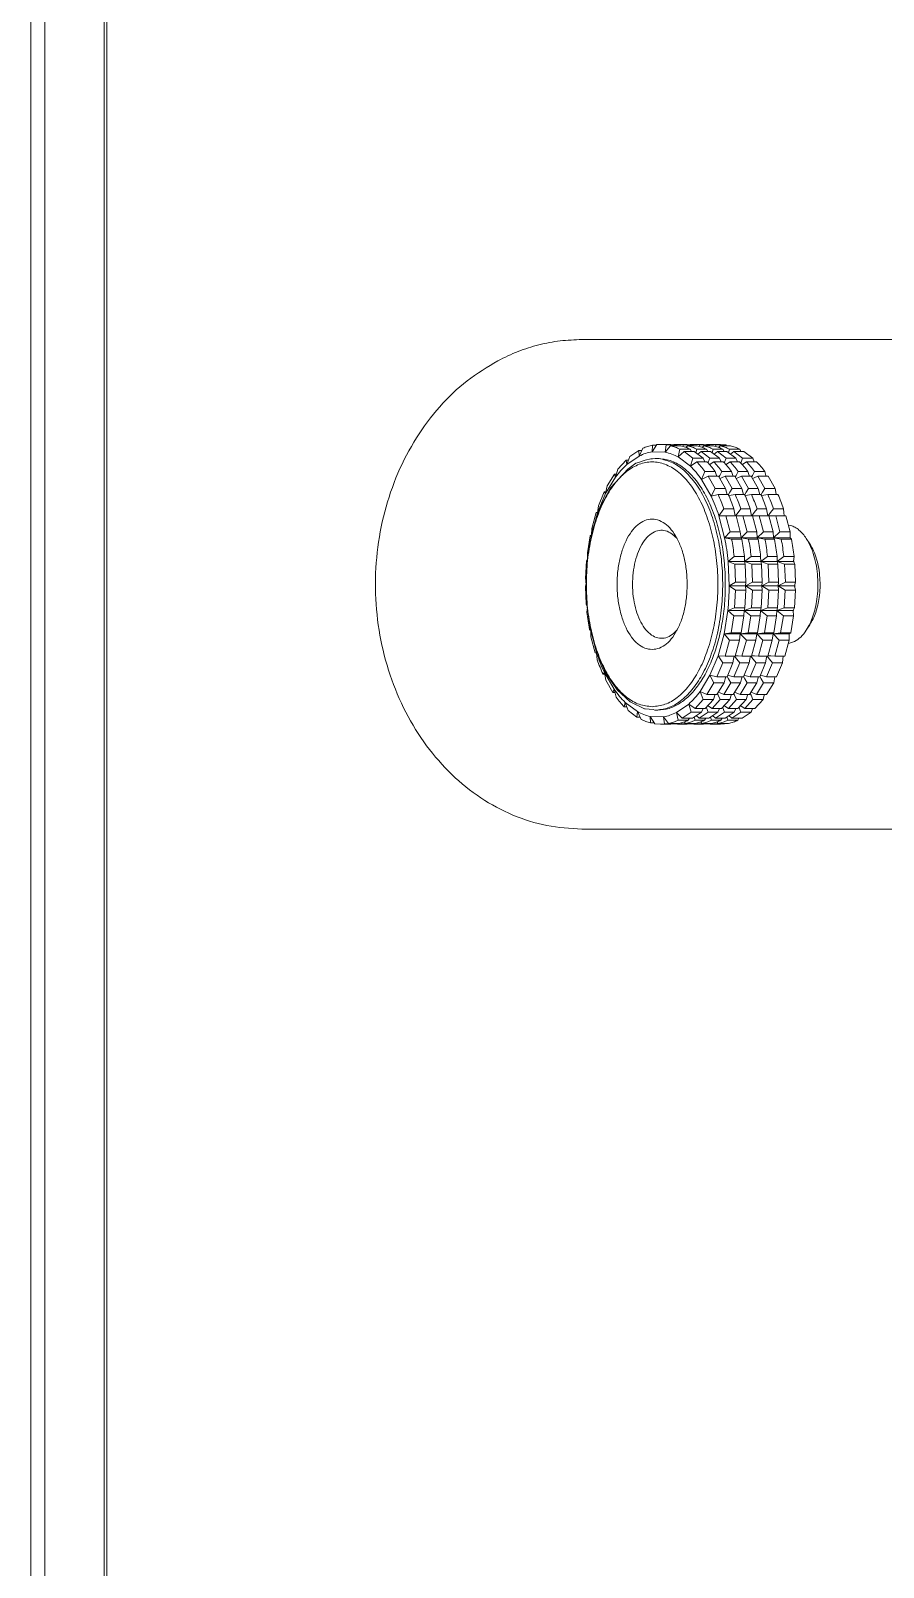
# Model space of a CAD drawing. Header units: millimetres. Extents: x -164867 to 807677, y -316775 to 513985.
# Drawn here: x 244755.3 to 244877.3, y 460465.4 to 460685.1 of the extents above; entities that cross this region are included whole.
import ezdxf

# ---------------------------------------------------------------- set-up
doc = ezdxf.new("R2010")
doc.units = ezdxf.units.MM
doc.layers.add('TECHNO', color=7, linetype='Continuous', lineweight=15)

# ---------------------------------------------------------------- blocks, each defined once
blk = doc.blocks.new('20_ Делитель округлитель S30')
at = {"transparency": 33554669}
for p, q in [((189, 475.95), (-307, 475.95)), ((189, 473.95), (-307, 473.95)), ((185, 465.45), (-303, 465.45)), ((185, 465.05), (-303, 465.05)), ((-94, 397.12), (-94, 321.36)), ((-68.83, 394.95), (-65.52, 395.88)), ((-66.52, 395.82), (-68.81, 395.22)), ((-66.07, 395.82), (-66.52, 395.82)), ((-65.73, 395.82), (-66.07, 395.82)), ((-65.54, 395.93), (-65.61, 395.85)), ((-65.45, 396.03), (-65.54, 395.93)), ((-65.52, 395.88), (-61.93, 396.41)), ((-62.61, 396.35), (-62.99, 396.39)), ((-62.46, 396.33), (-62.61, 396.35)), ((-62.06, 396.4), (-62.09, 396.39)), ((-61.86, 396.5), (-62.06, 396.4)), ((-61.93, 396.41), (-58.22, 396.53)), ((-59.32, 396.6), (-61.86, 396.5)), ((-59.03, 396.53), (-59.32, 396.6)), ((-58.95, 396.51), (-59.03, 396.53)), ((-58.47, 396.53), (-58.48, 396.53)), ((-58.17, 396.6), (-58.47, 396.53)), ((-58.22, 396.53), (-54.55, 396.24)), ((-55.64, 396.45), (-58.17, 396.6)), ((-55.45, 396.36), (-55.64, 396.45)), ((-55.34, 396.3), (-55.45, 396.36)), ((-54.9, 396.3), (-55.08, 396.28)), ((-54.51, 396.33), (-54.9, 396.3)), ((-54.55, 396.24), (-51.06, 395.54)), ((-52.07, 395.94), (-54.51, 396.33)), ((-52.31, 395.79), (-51.91, 395.72)), ((-51.91, 395.72), (-52.07, 395.94)), ((-51.91, 395.72), (-51.69, 395.67)), ((-51.01, 395.71), (-51.91, 395.72)), ((-51.06, 395.54), (-47.91, 394.46)), ((-48.74, 395.08), (-51.01, 395.71)), ((-24, 397.12), (-24, 321.36)), ((-72.71, 393.69), (-74.45, 392.69)), ((-74.08, 392.07), (-71.72, 393.67)), ((-74.01, 392.51), (-71.62, 393.89)), ((-71.62, 393.89), (-72.71, 393.69)), ((-71.85, 394.09), (-71.62, 393.89)), ((-71.85, 393.84), (-71.85, 394.09)), ((-71.72, 393.67), (-68.83, 394.95)), ((-68.79, 395), (-69.8, 394.91)), ((-68.81, 395.22), (-68.79, 395)), ((-68.81, 395), (-68.81, 395.22)), ((-68.79, 395), (-66.88, 395.5)), ((-50.34, 395.29), (-48.79, 394.86)), ((-48.79, 394.86), (-48.74, 395.08)), ((-47.78, 394.75), (-48.79, 394.86)), ((-48.79, 394.86), (-46.02, 393.71)), ((-48.74, 394.86), (-48.74, 395.08)), ((-47.91, 394.46), (-45.22, 393.04)), ((-45.76, 393.92), (-47.78, 394.75)), ((-46.02, 393.71), (-45.76, 393.92)), ((-44.92, 393.49), (-46.02, 393.71)), ((-46.02, 393.71), (-43.69, 392.3)), ((-45.76, 393.66), (-45.76, 393.92)), ((-43.23, 392.47), (-44.92, 393.49)), ((-75.8, 390.22), (-74.08, 392.07)), ((-74.01, 392.51), (-75.15, 392.2)), ((-74.45, 392.69), (-74.01, 392.51)), ((-74.45, 392.39), (-74.45, 392.69)), ((-45.22, 393.04), (-42.54, 390.55)), ((-43.69, 392.3), (-43.23, 392.47)), ((-42.55, 391.98), (-43.69, 392.3)), ((-43.23, 392.17), (-43.23, 392.47)), ((-41.24, 390.8), (-42.55, 391.98)), ((-77.21, 389.17), (-78.32, 388.64)), ((-77.04, 390.5), (-77.99, 389.23)), ((-77.99, 389.23), (-77.21, 389.17)), ((-77.99, 388.8), (-77.99, 389.23)), ((-77.21, 389.17), (-75.9, 390.92)), ((-75.9, 390.92), (-77.04, 390.5)), ((-76.79, 388.17), (-75.86, 390.1)), ((-76.52, 390.69), (-76.52, 391.04)), ((-76.52, 391.04), (-75.9, 390.92)), ((-75.86, 390.1), (-75.8, 390.22)), ((-42.54, 390.55), (-41.69, 389.38)), ((-41.88, 390.69), (-41.24, 390.8)), ((-41.88, 390.69), (-40.66, 388.92)), ((-40.74, 390.25), (-41.88, 390.69)), ((-41.69, 389.38), (-41.58, 389.02)), ((-41.58, 389.02), (-41.27, 388.04)), ((-41.24, 390.44), (-41.24, 390.8)), ((-39.85, 388.96), (-40.74, 390.25)), ((-40.66, 388.92), (-39.85, 388.96)), ((-39.55, 388.37), (-40.66, 388.92)), ((-39.85, 388.52), (-39.85, 388.96)), ((-77.89, 387.33), (-78.94, 386.68)), ((-78.82, 387.29), (-77.89, 387.33)), ((-78.82, 386.76), (-78.82, 387.29)), ((-77.94, 385.44), (-77.89, 387.33)), ((-77, 386.68), (-76.9, 386.91)), ((-76.9, 386.91), (-76.8, 388.04)), ((-76.8, 388.04), (-76.79, 388.17)), ((-41.27, 388.04), (-41.04, 387.27)), ((-41.04, 387.27), (-41.05, 387.1)), ((-41.05, 387.1), (-41.05, 387.06)), ((-41.05, 387.06), (-41.04, 387.02)), ((-41.04, 387.02), (-41, 386.64)), ((-40.06, 387.06), (-40.11, 385.18)), ((-39.03, 386.41), (-40.06, 387.06)), ((-40.06, 387.06), (-39.12, 387.02)), ((-39.12, 386.47), (-39.12, 387.02)), ((-78.94, 386.68), (-79, 385.86)), ((-79, 385.86), (-78.97, 385.31)), ((-79, 385.86), (-79, 384.4)), ((-78.97, 385.31), (-77.94, 385.44)), ((-78.97, 383.86), (-78.97, 385.31)), ((-77.94, 385.44), (-78.88, 384.7)), ((-78.88, 383.24), (-78.88, 384.7)), ((-77, 386.64), (-77, 386.68)), ((-77, 386.25), (-77, 386.64)), ((-41, 386.25), (-41, 386.64)), ((-40.11, 385.18), (-39.06, 385.04)), ((-39.18, 384.43), (-40.11, 385.18)), ((-39.06, 385.04), (-39, 385.86)), ((-39.06, 383.58), (-39.06, 385.04)), ((-39, 385.86), (-39.03, 386.41)), ((-39, 385.86), (-39, 384.4)), ((-79, 384.4), (-78.97, 383.86)), ((-79, 383.43), (-78.97, 383.85)), ((-78.97, 382.88), (-79, 383.43)), ((-79, 383.43), (-79, 382.07)), ((-78.97, 383.86), (-78.88, 383.79)), ((-78.79, 382.92), (-78.97, 382.88)), ((-78.97, 381.52), (-78.97, 382.88)), ((-78.88, 382.27), (-78.65, 382.48)), ((-78.45, 383.35), (-77.34, 383.59)), ((-78.45, 381.89), (-78.45, 383.35)), ((-77.34, 383.59), (-78.15, 382.76)), ((-78.15, 382.76), (-77.26, 381.47)), ((-78.15, 381.3), (-78.15, 382.76)), ((-76.12, 381.82), (-77.34, 383.59)), ((-65.49, 383.5), (-65.85, 383.8)), ((-51.76, 384.26), (-52.47, 383.5)), ((-40.79, 383.33), (-42.1, 381.59)), ((-40.96, 381.22), (-40.01, 382.49)), ((-40.01, 382.49), (-40.79, 383.33)), ((-40.79, 383.33), (-39.68, 383.08)), ((-40.01, 381.04), (-40.01, 382.49)), ((-39.68, 381.63), (-39.68, 383.08)), ((-39.06, 382.61), (-39.27, 382.66)), ((-39.18, 382.97), (-39.18, 384.43)), ((-39.18, 383.5), (-39.06, 383.58)), ((-39.06, 383.58), (-39, 384.4)), ((-39, 383.43), (-39.06, 382.61)), ((-39.06, 381.25), (-39.06, 382.61)), ((-39.03, 383.98), (-39, 383.43)), ((-39.03, 383.98), (-39.03, 383.98)), ((-39, 383.43), (-39, 382.07)), ((-79, 382.07), (-78.97, 381.52)), ((-79, 381.09), (-78.97, 381.52)), ((-78.97, 380.55), (-79, 381.09)), ((-79, 381.09), (-79, 379.73)), ((-78.97, 381.52), (-78.88, 381.45)), ((-78.79, 380.59), (-78.97, 380.55)), ((-78.97, 379.18), (-78.97, 380.55)), ((-78.88, 380.91), (-78.88, 382.27)), ((-78.88, 379.93), (-78.65, 380.14)), ((-78.45, 381.89), (-78.15, 381.72)), ((-77.98, 381.06), (-78.45, 380.92)), ((-78.45, 379.56), (-78.45, 380.92)), ((-78.15, 381.3), (-77.26, 380.02)), ((-78.15, 380.33), (-77.77, 380.76)), ((-77.26, 379.04), (-78.15, 380.33)), ((-78.15, 378.96), (-78.15, 380.33)), ((-77.26, 381.47), (-76.12, 381.82)), ((-77.26, 380.02), (-77.26, 381.47)), ((-76.12, 381.82), (-76.76, 380.92)), ((-76.76, 379.46), (-76.76, 380.92)), ((-76.76, 380.92), (-75.45, 379.75)), ((-75.45, 379.75), (-74.31, 380.21)), ((-74.31, 380.21), (-74.77, 379.25)), ((-71.98, 378.8), (-74.31, 380.21)), ((-41.48, 380.68), (-42.1, 381.59)), ((-42.1, 381.59), (-40.96, 381.22)), ((-41.48, 379.22), (-41.48, 380.68)), ((-40.96, 379.77), (-40.96, 381.22)), ((-40.96, 379.77), (-40.01, 381.04)), ((-40.39, 380.52), (-40.01, 380.06)), ((-39.68, 380.65), (-40.18, 380.81)), ((-40.01, 381.44), (-39.68, 381.63)), ((-39.68, 379.29), (-39.68, 380.65)), ((-39.43, 382.23), (-39.18, 382)), ((-39.06, 380.27), (-39.27, 380.32)), ((-39.18, 380.63), (-39.18, 382)), ((-39.18, 381.16), (-39.06, 381.25)), ((-39.06, 381.25), (-39, 382.07)), ((-39, 381.09), (-39.06, 380.27)), ((-39.06, 378.91), (-39.06, 380.27)), ((-39.03, 381.64), (-39, 381.09)), ((-39.03, 381.64), (-39.03, 381.64)), ((-39, 381.09), (-39, 379.73)), ((-79, 379.73), (-78.97, 379.18)), ((-79, 378.76), (-78.97, 379.18)), ((-78.97, 378.21), (-79, 378.76)), ((-79, 377.3), (-79, 378.76)), ((-78.97, 379.18), (-78.88, 379.12)), ((-78.79, 378.25), (-78.97, 378.21)), ((-78.97, 376.75), (-78.97, 378.21)), ((-78.88, 378.57), (-78.88, 379.93)), ((-78.45, 379.56), (-78.15, 379.38)), ((-77.98, 378.72), (-78.45, 378.58)), ((-78.45, 377.22), (-78.45, 378.58)), ((-78.15, 378.96), (-77.26, 377.68)), ((-78.15, 377.99), (-77.77, 378.42)), ((-78.15, 376.63), (-78.15, 377.99)), ((-77.26, 376.71), (-78.15, 377.99)), ((-77.26, 380.02), (-76.76, 379.78)), ((-76.68, 379.27), (-77.26, 379.04)), ((-77.26, 377.68), (-77.26, 379.04)), ((-76.76, 379.46), (-75.45, 378.29)), ((-76.76, 378.49), (-76.43, 378.99)), ((-75.45, 377.32), (-76.76, 378.49)), ((-76.76, 377.13), (-76.76, 378.49)), ((-76.58, 379.3), (-76.68, 379.27)), ((-76.43, 378.99), (-76.36, 379.11)), ((-75.45, 378.29), (-75.45, 379.75)), ((-75.45, 378.29), (-74.87, 378.08)), ((-74.87, 378.08), (-74.77, 378.04)), ((-74.77, 377.79), (-74.77, 379.25)), ((-74.77, 379.25), (-73.08, 378.23)), ((-73.08, 378.23), (-71.98, 378.8)), ((-73.08, 376.77), (-73.08, 378.23)), ((-71.98, 378.8), (-72.24, 377.81)), ((-69.21, 377.64), (-71.98, 378.8)), ((-43.99, 380), (-46.38, 378.62)), ((-46.38, 378.62), (-45.29, 378.03)), ((-46.15, 377.63), (-46.38, 378.62)), ((-45.29, 378.03), (-43.55, 379.03)), ((-45.29, 376.58), (-45.29, 378.03)), ((-43.55, 379.03), (-43.99, 380)), ((-43.99, 380), (-42.85, 379.52)), ((-43.55, 377.58), (-43.55, 379.03)), ((-43.43, 377.86), (-42.85, 378.06)), ((-42.85, 378.06), (-42.85, 379.52)), ((-41.87, 378.87), (-41.8, 378.76)), ((-41.8, 378.76), (-41.48, 378.25)), ((-41.54, 379.03), (-41.65, 379.07)), ((-40.96, 378.79), (-41.54, 379.03)), ((-41.48, 379.53), (-40.96, 379.77)), ((-41.48, 376.88), (-41.48, 378.25)), ((-40.01, 380.06), (-40.96, 378.79)), ((-40.96, 377.43), (-40.96, 378.79)), ((-40.96, 377.43), (-40.01, 378.7)), ((-40.39, 378.19), (-40.01, 377.73)), ((-39.68, 378.32), (-40.18, 378.47)), ((-40.01, 378.7), (-40.01, 380.06)), ((-40.01, 379.11), (-39.68, 379.29)), ((-39.68, 376.95), (-39.68, 378.32)), ((-39.43, 379.89), (-39.18, 379.66)), ((-39.06, 377.94), (-39.27, 377.98)), ((-39.18, 378.3), (-39.18, 379.66)), ((-39.18, 378.82), (-39.06, 378.91)), ((-39.06, 378.91), (-39, 379.73)), ((-39, 378.76), (-39.06, 377.94)), ((-39.06, 376.48), (-39.06, 377.94)), ((-39.03, 379.31), (-39, 378.76)), ((-39.03, 379.31), (-39.03, 379.31)), ((-39, 377.3), (-39, 378.76)), ((-78.97, 376.75), (-79, 377.3)), ((-78.88, 376.7), (-78.97, 376.75)), ((-78.88, 377.6), (-78.65, 377.81)), ((-78.88, 376.14), (-78.88, 377.6)), ((-78.45, 377.22), (-78.15, 377.05)), ((-77.98, 376.39), (-78.45, 376.25)), ((-78.45, 374.79), (-78.45, 376.25)), ((-78.15, 376.63), (-77.26, 375.34)), ((-78.15, 375.65), (-77.77, 376.09)), ((-77.26, 377.68), (-76.76, 377.45)), ((-76.68, 376.93), (-77.26, 376.71)), ((-77.26, 375.34), (-77.26, 376.71)), ((-76.76, 377.13), (-75.45, 375.95)), ((-76.76, 376.15), (-76.43, 376.66)), ((-76.76, 374.79), (-76.76, 376.15)), ((-75.45, 374.98), (-76.76, 376.15)), ((-76.58, 376.97), (-76.68, 376.93)), ((-76.43, 376.66), (-76.36, 376.77)), ((-74.87, 377.6), (-75.45, 377.32)), ((-75.45, 375.95), (-75.45, 377.32)), ((-75.45, 375.95), (-74.87, 375.74)), ((-74.63, 377.71), (-74.87, 377.6)), ((-74.87, 375.74), (-74.77, 375.7)), ((-74.77, 377.79), (-73.08, 376.77)), ((-74.77, 376.82), (-74.54, 377.35)), ((-74.77, 375.46), (-74.77, 376.82)), ((-73.08, 375.8), (-74.77, 376.82)), ((-74.54, 377.35), (-74.43, 377.59)), ((-73.08, 376.77), (-72.52, 376.61)), ((-72.52, 376.13), (-73.08, 375.8)), ((-73.08, 374.43), (-73.08, 375.8)), ((-72.52, 376.61), (-72.24, 376.53)), ((-72.19, 376.33), (-72.52, 376.13)), ((-72.24, 376.35), (-72.24, 377.81)), ((-72.24, 377.81), (-70.22, 376.97)), ((-72.24, 376.35), (-70.22, 375.51)), ((-72.24, 375.38), (-72.11, 375.93)), ((-72.11, 375.93), (-72.03, 376.26)), ((-70.22, 376.97), (-69.21, 377.64)), ((-70.22, 375.51), (-70.22, 376.97)), ((-69.21, 377.64), (-69.26, 376.64)), ((-69.26, 376.64), (-66.99, 376.01)), ((-69.26, 375.18), (-69.26, 376.64)), ((-66.09, 376.78), (-69.21, 377.64)), ((-66.99, 376.01), (-66.09, 376.78)), ((-66.99, 374.55), (-66.99, 376.01)), ((-66.09, 376.78), (-65.93, 375.78)), ((-66.09, 374.45), (-66.09, 376.78)), ((-62.73, 376.24), (-66.09, 376.78)), ((-65.93, 374.32), (-65.93, 375.78)), ((-65.93, 375.78), (-63.49, 375.39)), ((-63.49, 375.39), (-62.73, 376.24)), ((-62.73, 373.91), (-62.73, 376.24)), ((-62.73, 376.24), (-62.36, 375.27)), ((-59.83, 375.12), (-59.24, 376.05)), ((-55.75, 376.2), (-59.24, 376.05)), ((-59.24, 373.71), (-59.24, 376.05)), ((-59.24, 376.05), (-58.68, 375.12)), ((-56.14, 375.22), (-55.75, 376.2)), ((-55.75, 376.2), (-55.01, 375.33)), ((-55.75, 373.86), (-55.75, 376.2)), ((-52.55, 375.69), (-52.36, 376.69)), ((-49.21, 377.51), (-52.36, 376.69)), ((-52.36, 374.35), (-52.36, 376.69)), ((-52.36, 376.69), (-51.48, 375.9)), ((-51.48, 375.9), (-49.19, 376.5)), ((-51.48, 374.45), (-51.48, 375.9)), ((-49.21, 377.51), (-48.2, 376.81)), ((-49.19, 376.5), (-49.21, 377.51)), ((-49.19, 375.04), (-49.19, 376.5)), ((-48.2, 375.36), (-48.2, 376.81)), ((-46.34, 376.09), (-46.27, 375.75)), ((-46.27, 375.75), (-46.15, 375.2)), ((-45.84, 375.95), (-46.18, 376.16)), ((-46.15, 376.17), (-46.15, 377.63)), ((-46.15, 376.35), (-45.84, 376.43)), ((-45.84, 376.43), (-45.29, 376.58)), ((-45.29, 375.6), (-45.84, 375.95)), ((-45.29, 376.58), (-43.55, 377.58)), ((-43.55, 376.6), (-45.29, 375.6)), ((-43.88, 377.39), (-43.77, 377.14)), ((-43.77, 377.14), (-43.55, 376.6)), ((-43.43, 377.38), (-43.68, 377.51)), ((-43.55, 377.81), (-43.43, 377.86)), ((-43.55, 375.24), (-43.55, 376.6)), ((-42.85, 377.09), (-43.43, 377.38)), ((-42.85, 375.73), (-42.85, 377.09)), ((-41.87, 376.53), (-41.8, 376.42)), ((-41.8, 376.42), (-41.48, 375.91)), ((-41.54, 376.69), (-41.65, 376.73)), ((-40.96, 376.46), (-41.54, 376.69)), ((-41.48, 377.19), (-40.96, 377.43)), ((-41.48, 374.55), (-41.48, 375.91)), ((-40.01, 377.73), (-40.96, 376.46)), ((-40.96, 375.09), (-40.96, 376.46)), ((-40.96, 375.09), (-40.01, 376.37)), ((-40.39, 375.85), (-40.01, 375.39)), ((-39.68, 375.98), (-40.18, 376.14)), ((-40.01, 376.37), (-40.01, 377.73)), ((-40.01, 376.77), (-39.68, 376.95)), ((-39.68, 374.52), (-39.68, 375.98)), ((-39.43, 377.56), (-39.18, 377.32)), ((-39.18, 375.87), (-39.18, 377.32)), ((-39.06, 376.48), (-39.18, 376.41)), ((-39, 377.3), (-39.06, 376.48)), ((-78.15, 374.64), (-78.45, 374.79)), ((-78.15, 374.2), (-78.15, 375.65)), ((-77.26, 374.37), (-78.15, 375.65)), ((-77.26, 372.92), (-78.15, 374.2)), ((-77.26, 375.34), (-76.76, 375.11)), ((-76.68, 374.6), (-77.26, 374.37)), ((-77.26, 372.92), (-77.26, 374.37)), ((-76.76, 374.79), (-75.45, 373.62)), ((-76.76, 373.82), (-76.43, 374.32)), ((-75.45, 372.64), (-76.76, 373.82)), ((-76.76, 372.36), (-76.76, 373.82)), ((-76.58, 374.63), (-76.68, 374.6)), ((-76.43, 374.32), (-76.36, 374.43)), ((-74.87, 375.26), (-75.45, 374.98)), ((-75.45, 373.62), (-75.45, 374.98)), ((-75.45, 373.62), (-74.87, 373.4)), ((-74.63, 375.38), (-74.87, 375.26)), ((-74.77, 375.46), (-73.08, 374.43)), ((-74.77, 374.48), (-74.54, 375.02)), ((-74.77, 373.12), (-74.77, 374.48)), ((-73.08, 373.46), (-74.77, 374.48)), ((-74.54, 375.02), (-74.43, 375.25)), ((-73.08, 374.43), (-72.52, 374.28)), ((-72.52, 373.8), (-73.08, 373.46)), ((-72.52, 374.28), (-72.24, 374.2)), ((-72.19, 374), (-72.52, 373.8)), ((-70.22, 374.54), (-72.24, 375.38)), ((-72.24, 374.01), (-72.24, 375.38)), ((-72.24, 374.01), (-70.22, 373.17)), ((-72.24, 373.04), (-72.11, 373.59)), ((-72.11, 373.59), (-72.03, 373.93)), ((-70.22, 375.51), (-69.71, 375.41)), ((-69.71, 374.93), (-70.22, 374.54)), ((-70.22, 373.17), (-70.22, 374.54)), ((-69.71, 375.41), (-69.26, 375.32)), ((-69.26, 375.27), (-69.71, 374.93)), ((-69.26, 375.18), (-66.99, 374.55)), ((-69.26, 374.21), (-69.23, 374.76)), ((-66.99, 373.58), (-69.26, 374.21)), ((-69.26, 372.84), (-69.26, 374.21)), ((-69.23, 374.76), (-69.22, 375.17)), ((-66.99, 374.55), (-66.09, 374.45)), ((-66.09, 374.45), (-66.99, 373.58)), ((-66.99, 372.22), (-66.99, 373.58)), ((-65.93, 373.35), (-66.09, 374.45)), ((-66.09, 372.11), (-66.09, 374.45)), ((-66.09, 374.45), (-66.01, 374.38)), ((-66.01, 374.38), (-65.93, 374.32)), ((-65.93, 374.32), (-63.49, 373.93)), ((-63.49, 373.93), (-63.49, 375.39)), ((-63.49, 373.93), (-62.73, 373.91)), ((-62.73, 373.91), (-63.49, 372.96)), ((-62.36, 372.84), (-62.73, 373.91)), ((-62.73, 371.57), (-62.73, 373.91)), ((-62.73, 373.91), (-62.55, 373.86)), ((-62.55, 373.86), (-62.36, 373.81)), ((-62.36, 373.81), (-62.36, 375.27)), ((-62.36, 375.27), (-59.83, 375.12)), ((-62.36, 373.81), (-59.83, 373.67)), ((-59.83, 373.67), (-59.83, 375.12)), ((-59.83, 373.67), (-59.24, 373.71)), ((-59.24, 373.71), (-59.83, 372.69)), ((-59.24, 371.37), (-59.24, 373.71)), ((-58.68, 372.69), (-59.24, 373.71)), ((-59.24, 373.71), (-58.68, 373.66)), ((-58.68, 375.12), (-56.14, 375.22)), ((-58.68, 373.66), (-58.68, 375.12)), ((-58.68, 373.66), (-56.14, 373.77)), ((-56.14, 373.77), (-56.14, 375.22)), ((-55.75, 373.86), (-56.14, 372.79)), ((-56.14, 373.77), (-55.94, 373.81)), ((-55.94, 373.81), (-55.75, 373.86)), ((-55.75, 373.86), (-55.01, 373.87)), ((-55.75, 371.52), (-55.75, 373.86)), ((-55.01, 372.9), (-55.75, 373.86)), ((-55.01, 373.87), (-55.01, 375.33)), ((-52.55, 374.23), (-52.55, 375.69)), ((-52.36, 374.35), (-52.55, 373.26)), ((-52.55, 374.23), (-52.46, 374.29)), ((-52.46, 374.29), (-52.36, 374.35)), ((-52.36, 374.35), (-51.48, 374.45)), ((-52.36, 372.02), (-52.36, 374.35)), ((-51.48, 373.47), (-52.36, 374.35)), ((-51.48, 374.45), (-49.19, 375.04)), ((-49.19, 374.07), (-51.48, 373.47)), ((-49.2, 375.04), (-49.2, 374.63)), ((-49.2, 374.63), (-49.19, 374.07)), ((-49.19, 375.17), (-48.71, 375.26)), ((-48.71, 374.78), (-49.19, 375.15)), ((-49.19, 372.7), (-49.19, 374.07)), ((-48.71, 375.26), (-48.2, 375.36)), ((-48.2, 374.38), (-48.71, 374.78)), ((-48.2, 373.02), (-48.2, 374.38)), ((-46.34, 373.76), (-46.27, 373.41)), ((-45.84, 373.61), (-46.18, 373.82)), ((-46.15, 373.83), (-46.15, 375.2)), ((-46.15, 374.01), (-45.84, 374.09)), ((-45.84, 374.09), (-45.29, 374.24)), ((-45.29, 373.27), (-45.84, 373.61)), ((-45.29, 374.24), (-45.29, 375.6)), ((-45.29, 374.24), (-43.55, 375.24)), ((-43.55, 374.27), (-45.29, 373.27)), ((-43.88, 375.06), (-43.77, 374.8)), ((-43.77, 374.8), (-43.55, 374.27)), ((-43.43, 375.04), (-43.68, 375.17)), ((-43.55, 375.48), (-43.43, 375.52)), ((-43.55, 372.91), (-43.55, 374.27)), ((-43.43, 375.52), (-42.85, 375.73)), ((-42.85, 374.75), (-43.43, 375.04)), ((-42.85, 373.39), (-42.85, 374.75)), ((-41.87, 374.2), (-41.8, 374.08)), ((-41.8, 374.08), (-41.48, 373.57)), ((-41.54, 374.35), (-41.65, 374.4)), ((-40.96, 374.12), (-41.54, 374.35)), ((-41.48, 374.86), (-40.96, 375.09)), ((-41.48, 372.12), (-41.48, 373.57)), ((-40.01, 375.39), (-40.96, 374.12)), ((-40.96, 372.66), (-40.96, 374.12)), ((-40.01, 373.94), (-40.96, 372.66)), ((-40.01, 373.94), (-40.01, 375.39)), ((-39.68, 374.52), (-40.01, 374.37)), ((-76.76, 372.72), (-77.26, 372.92)), ((-75.45, 371.19), (-76.76, 372.36)), ((-74.87, 372.92), (-75.45, 372.64)), ((-75.45, 371.19), (-75.45, 372.64)), ((-74.87, 373.4), (-74.77, 373.37)), ((-74.63, 373.04), (-74.87, 372.92)), ((-74.77, 373.12), (-73.08, 372.1)), ((-74.77, 372.15), (-74.54, 372.68)), ((-73.08, 371.12), (-74.77, 372.15)), ((-74.77, 370.69), (-74.77, 372.15)), ((-74.54, 372.68), (-74.43, 372.92)), ((-73.08, 372.1), (-73.08, 373.46)), ((-73.08, 372.1), (-72.52, 371.94)), ((-72.52, 371.46), (-73.08, 371.12)), ((-72.52, 371.94), (-72.24, 371.86)), ((-72.19, 371.66), (-72.52, 371.46)), ((-72.24, 371.68), (-72.24, 373.04)), ((-70.22, 372.2), (-72.24, 373.04)), ((-72.24, 371.68), (-70.22, 370.84)), ((-72.11, 371.25), (-72.03, 371.59)), ((-70.22, 373.17), (-69.71, 373.07)), ((-69.71, 372.59), (-70.22, 372.2)), ((-70.22, 370.84), (-70.22, 372.2)), ((-69.71, 373.07), (-69.26, 372.98)), ((-69.26, 372.93), (-69.71, 372.59)), ((-69.26, 372.84), (-66.99, 372.22)), ((-69.26, 371.87), (-69.23, 372.43)), ((-69.26, 370.51), (-69.26, 371.87)), ((-66.99, 371.24), (-69.26, 371.87)), ((-69.23, 372.43), (-69.22, 372.83)), ((-66.99, 372.22), (-66.09, 372.11)), ((-66.09, 372.11), (-66.99, 371.24)), ((-65.93, 371.01), (-66.09, 372.11)), ((-66.09, 369.77), (-66.09, 372.11)), ((-66.09, 372.11), (-66.01, 372.05)), ((-66.01, 372.05), (-65.93, 371.99)), ((-65.93, 371.99), (-65.93, 373.35)), ((-63.49, 372.96), (-65.93, 373.35)), ((-65.93, 371.99), (-63.49, 371.6)), ((-63.49, 371.6), (-63.49, 372.96)), ((-63.49, 371.6), (-62.73, 371.57)), ((-62.73, 371.57), (-63.49, 370.62)), ((-62.36, 370.5), (-62.73, 371.57)), ((-62.73, 369.23), (-62.73, 371.57)), ((-62.73, 371.57), (-62.55, 371.52)), ((-62.55, 371.52), (-62.36, 371.48)), ((-62.36, 371.48), (-62.36, 372.84)), ((-59.83, 372.69), (-62.36, 372.84)), ((-62.36, 371.48), (-59.83, 371.33)), ((-59.83, 371.33), (-59.83, 372.69)), ((-59.83, 371.33), (-59.24, 371.37)), ((-59.24, 371.37), (-59.83, 370.36)), ((-59.24, 369.04), (-59.24, 371.37)), ((-58.68, 370.35), (-59.24, 371.37)), ((-59.24, 371.37), (-58.68, 371.32)), ((-56.14, 372.79), (-58.68, 372.69)), ((-58.68, 371.32), (-58.68, 372.69)), ((-58.68, 371.32), (-56.14, 371.43)), ((-56.14, 371.43), (-56.14, 372.79)), ((-55.75, 371.52), (-56.14, 370.46)), ((-56.14, 371.43), (-55.94, 371.48)), ((-55.94, 371.48), (-55.75, 371.52)), ((-55.75, 371.52), (-55.01, 371.54)), ((-55.75, 369.19), (-55.75, 371.52)), ((-55.01, 370.56), (-55.75, 371.52)), ((-55.01, 371.54), (-55.01, 372.9)), ((-52.55, 371.9), (-52.55, 373.26)), ((-52.36, 372.02), (-52.55, 370.92)), ((-52.55, 371.9), (-52.46, 371.96)), ((-52.46, 371.96), (-52.36, 372.02)), ((-52.36, 372.02), (-51.48, 372.11)), ((-52.36, 369.68), (-52.36, 372.02)), ((-51.48, 371.14), (-52.36, 372.02)), ((-51.48, 372.11), (-51.48, 373.47)), ((-51.48, 372.11), (-49.19, 372.7)), ((-49.19, 371.73), (-51.48, 371.14)), ((-49.2, 372.7), (-49.2, 372.29)), ((-49.2, 372.29), (-49.19, 371.73)), ((-49.19, 372.84), (-48.71, 372.93)), ((-48.71, 372.45), (-49.19, 372.82)), ((-49.19, 370.37), (-49.19, 371.73)), ((-48.71, 372.93), (-48.2, 373.02)), ((-48.2, 372.05), (-48.71, 372.45)), ((-48.2, 370.69), (-48.2, 372.05)), ((-46.34, 371.42), (-46.27, 371.08)), ((-46.27, 373.41), (-46.15, 372.86)), ((-45.84, 371.28), (-46.18, 371.49)), ((-46.15, 371.5), (-46.15, 372.86)), ((-46.15, 371.67), (-45.84, 371.76)), ((-45.84, 371.76), (-45.29, 371.91)), ((-45.29, 371.91), (-45.29, 373.27)), ((-45.29, 371.91), (-43.55, 372.91)), ((-43.55, 371.93), (-45.29, 370.93)), ((-43.88, 372.72), (-43.77, 372.47)), ((-43.77, 372.47), (-43.55, 371.93)), ((-43.43, 372.71), (-43.68, 372.83)), ((-43.55, 373.14), (-43.43, 373.19)), ((-43.55, 370.48), (-43.55, 371.93)), ((-43.43, 373.19), (-42.85, 373.39)), ((-42.85, 372.42), (-43.43, 372.71)), ((-42.85, 370.96), (-42.85, 372.42)), ((-40.96, 372.66), (-41.48, 372.47)), ((-74.87, 371.02), (-75.45, 371.19)), ((-74.77, 370.99), (-74.87, 371.02)), ((-73.08, 369.67), (-74.77, 370.69)), ((-73.08, 369.67), (-73.08, 371.12)), ((-72.52, 369.56), (-73.08, 369.67)), ((-72.24, 369.5), (-72.52, 369.56)), ((-72.24, 370.7), (-72.11, 371.25)), ((-70.22, 369.86), (-72.24, 370.7)), ((-72.24, 369.25), (-72.24, 370.7)), ((-70.22, 368.41), (-72.24, 369.25)), ((-70.22, 370.84), (-69.71, 370.73)), ((-69.71, 370.26), (-70.22, 369.86)), ((-70.22, 368.41), (-70.22, 369.86)), ((-69.71, 370.73), (-69.26, 370.64)), ((-69.26, 370.6), (-69.71, 370.26)), ((-69.26, 370.51), (-66.99, 369.88)), ((-69.26, 369.53), (-69.23, 370.09)), ((-69.26, 368.08), (-69.26, 369.53)), ((-66.99, 368.91), (-69.26, 369.53)), ((-69.23, 370.09), (-69.22, 370.5)), ((-66.99, 369.88), (-66.99, 371.24)), ((-66.99, 369.88), (-66.09, 369.77)), ((-66.09, 369.77), (-66.99, 368.91)), ((-66.09, 367.44), (-66.09, 369.77)), ((-65.93, 368.68), (-66.09, 369.77)), ((-66.09, 369.77), (-66.01, 369.71)), ((-66.01, 369.71), (-65.93, 369.65)), ((-63.49, 370.62), (-65.93, 371.01)), ((-65.93, 369.65), (-65.93, 371.01)), ((-65.93, 369.65), (-63.49, 369.26)), ((-63.49, 369.26), (-63.49, 370.62)), ((-63.49, 369.26), (-62.73, 369.23)), ((-62.73, 369.23), (-63.49, 368.29)), ((-62.36, 368.17), (-62.73, 369.23)), ((-62.73, 366.9), (-62.73, 369.23)), ((-62.73, 369.23), (-62.55, 369.19)), ((-62.55, 369.19), (-62.36, 369.14)), ((-62.36, 369.14), (-62.36, 370.5)), ((-59.83, 370.36), (-62.36, 370.5)), ((-62.36, 369.14), (-59.83, 369)), ((-59.83, 369), (-59.83, 370.36)), ((-56.14, 370.46), (-58.68, 370.35)), ((-58.68, 368.99), (-58.68, 370.35)), ((-56.14, 369.1), (-56.14, 370.46)), ((-55.75, 369.19), (-56.14, 368.12)), ((-56.14, 369.1), (-55.94, 369.14)), ((-55.94, 369.14), (-55.75, 369.19)), ((-55.75, 369.19), (-55.01, 369.2)), ((-55.75, 366.85), (-55.75, 369.19)), ((-55.01, 368.23), (-55.75, 369.19)), ((-55.01, 369.2), (-55.01, 370.56)), ((-52.55, 369.56), (-52.55, 370.92)), ((-52.36, 369.68), (-52.55, 368.59)), ((-52.55, 369.56), (-52.46, 369.62)), ((-52.46, 369.62), (-52.36, 369.68)), ((-52.36, 369.68), (-51.48, 369.77)), ((-52.36, 367.34), (-52.36, 369.68)), ((-51.48, 368.8), (-52.36, 369.68)), ((-51.48, 369.77), (-51.48, 371.14)), ((-51.48, 369.77), (-49.19, 370.37)), ((-49.19, 369.39), (-51.48, 368.8)), ((-49.2, 370.36), (-49.2, 369.95)), ((-49.2, 369.95), (-49.19, 369.39)), ((-49.19, 370.5), (-48.71, 370.59)), ((-48.71, 370.11), (-49.19, 370.48)), ((-49.19, 367.94), (-49.19, 369.39)), ((-48.71, 370.59), (-48.2, 370.69)), ((-48.2, 369.71), (-48.71, 370.11)), ((-48.2, 368.26), (-48.2, 369.71)), ((-46.27, 371.08), (-46.15, 370.52)), ((-46.15, 369.07), (-46.15, 370.52)), ((-45.84, 369.37), (-46.15, 369.32)), ((-45.29, 370.93), (-45.84, 371.28)), ((-45.29, 369.48), (-45.84, 369.37)), ((-45.29, 369.48), (-45.29, 370.93)), ((-43.55, 370.48), (-45.29, 369.48)), ((-43.43, 370.8), (-43.55, 370.77)), ((-42.85, 370.96), (-43.43, 370.8)), ((-69.71, 368.35), (-70.22, 368.41)), ((-69.26, 368.3), (-69.71, 368.35)), ((-66.99, 367.45), (-69.26, 368.08)), ((-67.19, 366.7), (-67.47, 367.58)), ((-66.99, 367.45), (-66.99, 368.91)), ((-66.09, 367.44), (-66.99, 367.45)), ((-65.93, 367.22), (-66.09, 367.44)), ((-63.49, 368.29), (-65.93, 368.68)), ((-65.93, 367.22), (-65.93, 368.68)), ((-63.49, 366.83), (-65.93, 367.22)), ((-63.49, 366.83), (-63.49, 368.29)), ((-62.36, 366.71), (-62.36, 368.17)), ((-59.83, 368.02), (-62.36, 368.17)), ((-59.83, 369), (-59.24, 369.04)), ((-59.24, 369.04), (-59.83, 368.02)), ((-59.83, 366.57), (-59.83, 368.02)), ((-59.24, 366.7), (-59.24, 369.04)), ((-58.68, 368.01), (-59.24, 369.04)), ((-59.24, 369.04), (-58.68, 368.99)), ((-58.68, 368.99), (-56.14, 369.1)), ((-56.14, 368.12), (-58.68, 368.01)), ((-58.68, 366.56), (-58.68, 368.01)), ((-56.14, 366.67), (-56.14, 368.12)), ((-55.01, 366.77), (-55.01, 368.23)), ((-52.55, 367.13), (-52.55, 368.59)), ((-52.36, 367.34), (-52.55, 367.13)), ((-52.27, 367.34), (-52.39, 367.31)), ((-51.48, 367.34), (-52.36, 367.34)), ((-51.48, 367.34), (-51.48, 368.8)), ((-49.19, 367.94), (-51.48, 367.34)), ((-50.55, 367.59), (-50.59, 367.24)), ((-48.71, 368.21), (-49.19, 368.16)), ((-48.2, 368.26), (-48.71, 368.21)), ((-65.55, 365.01), (-64.78, 364.51)), ((-62.73, 366.9), (-63.49, 366.83)), ((-62.66, 366.86), (-62.92, 366.88)), ((-62.36, 366.71), (-62.73, 366.9)), ((-59.83, 366.57), (-62.36, 366.71)), ((-59.24, 366.7), (-59.83, 366.57)), ((-59.05, 366.65), (-59.52, 366.64)), ((-58.68, 366.56), (-59.24, 366.7)), ((-56.14, 366.67), (-58.68, 366.56)), ((-55.75, 366.85), (-56.14, 366.67)), ((-55.54, 366.83), (-55.91, 366.77)), ((-55.01, 366.77), (-55.75, 366.85)), ((-52.45, 365.01), (-53.22, 364.51))]:
    blk.add_line(p, q, dxfattribs=at)
for points in [[(-27.03, 409.13), (-29.9, 413.52), (-33.61, 417.44), (-38.06, 420.77), (-43.11, 423.42), (-48.62, 425.31), (-54.43, 426.39), (-60.37, 426.62), (-66.28, 426), (-71.97, 424.54), (-77.29, 422.29), (-82.08, 419.32), (-86.2, 415.7), (-89.54, 411.55), (-91.99, 406.98), (-93.49, 402.12), (-94, 397.12)], [(-24, 397.12), (-24.19, 400.21), (-24.76, 403.26), (-25.71, 406.24), (-27.03, 409.13)], [(-76.5, 387.06), (-76.16, 385.23), (-75.17, 383.46), (-73.55, 381.84), (-71.37, 380.41), (-68.72, 379.25), (-65.7, 378.38), (-62.41, 377.84), (-59, 377.66), (-55.59, 377.84), (-52.3, 378.38), (-49.28, 379.25), (-46.63, 380.41), (-44.45, 381.84), (-42.83, 383.46), (-41.84, 385.23), (-41.5, 387.06), (-41.84, 388.9), (-42.83, 390.66), (-44.45, 392.29), (-46.63, 393.71), (-49.28, 394.88), (-52.3, 395.75), (-55.59, 396.29), (-59, 396.47), (-62.41, 396.29), (-65.7, 395.75), (-68.72, 394.88), (-71.37, 393.71), (-73.55, 392.29), (-75.17, 390.66), (-76.16, 388.9), (-76.5, 387.06)], [(-62.99, 396.39), (-64.23, 396.23), (-65.45, 396.03)], [(-69.8, 394.91), (-70.85, 394.52), (-71.85, 394.09)], [(-68.79, 395), (-70.25, 394.48), (-71.62, 393.89)], [(-75.15, 392.2), (-75.87, 391.63), (-76.52, 391.04)], [(-74.01, 392.51), (-75.02, 391.74), (-75.9, 390.92)], [(-68.33, 387.06), (-68.12, 386.02), (-67.52, 385.02), (-66.55, 384.12), (-65.24, 383.34), (-63.66, 382.72), (-61.88, 382.3), (-59.97, 382.08), (-58.03, 382.08), (-56.12, 382.3), (-54.34, 382.72), (-52.76, 383.34), (-51.45, 384.12), (-50.48, 385.02), (-49.88, 386.02), (-49.67, 387.06), (-49.88, 388.11), (-50.48, 389.1), (-51.45, 390.01), (-52.76, 390.79), (-54.34, 391.4), (-56.12, 391.83), (-58.03, 392.05), (-59.97, 392.05), (-61.88, 391.83), (-63.66, 391.4), (-65.24, 390.79), (-66.55, 390.01), (-67.52, 389.1), (-68.12, 388.11), (-68.33, 387.06)], [(-41.88, 390.69), (-42.72, 391.52), (-43.69, 392.3)], [(-77.21, 389.17), (-77.63, 388.26), (-77.89, 387.33)], [(-51.76, 384.26), (-51.34, 385.15), (-51.3, 386.06), (-51.63, 386.96), (-52.32, 387.8), (-53.33, 388.54), (-54.62, 389.14), (-56.13, 389.57), (-57.77, 389.81), (-59.47, 389.86), (-61.15, 389.7), (-62.73, 389.35), (-64.12, 388.82), (-65.26, 388.14), (-66.1, 387.35), (-66.6, 386.47), (-66.72, 385.56), (-66.47, 384.65), (-65.85, 383.8)], [(-40.06, 387.06), (-40.28, 388), (-40.66, 388.92)], [(-78.32, 388.64), (-78.61, 387.97), (-78.82, 387.29)], [(-39.12, 387.02), (-39.29, 387.7), (-39.55, 388.37)], [(-78.88, 384.7), (-78.7, 384.02), (-78.45, 383.35)], [(-77.94, 385.44), (-77.72, 384.51), (-77.34, 383.59)], [(-77, 386.64), (-76.67, 384.8), (-75.7, 383.03), (-74.11, 381.39), (-71.98, 379.94), (-69.36, 378.73), (-66.38, 377.82), (-63.12, 377.23), (-59.71, 376.98), (-56.27, 377.08), (-52.94, 377.54), (-49.82, 378.32), (-47.04, 379.41), (-44.7, 380.77), (-42.88, 382.34), (-41.65, 384.06), (-41.06, 385.88)], [(-77, 386.25), (-76.75, 384.65), (-76.01, 383.09), (-74.8, 381.62), (-73.15, 380.27), (-71.1, 379.09), (-68.72, 378.11), (-66.08, 377.36), (-63.23, 376.85), (-60.27, 376.61), (-57.27, 376.63)], [(-57.27, 376.63), (-54.02, 376.96), (-50.93, 377.61), (-48.12, 378.55), (-45.68, 379.75), (-43.68, 381.17), (-42.21, 382.77), (-41.3, 384.48), (-41, 386.25)], [(-41.06, 385.88), (-41.01, 386.26), (-41, 386.64)], [(-40.79, 383.33), (-40.37, 384.25), (-40.11, 385.18)], [(-78.88, 383.24), (-78.7, 382.57), (-78.45, 381.89)], [(-39.68, 383.08), (-39.39, 383.75), (-39.18, 384.43)], [(-39.68, 381.63), (-39.39, 382.29), (-39.18, 382.97)], [(-78.88, 382.27), (-78.7, 381.59), (-78.45, 380.92)], [(-78.88, 380.91), (-78.7, 380.23), (-78.45, 379.56)], [(-76.12, 381.82), (-75.28, 380.99), (-74.31, 380.21)], [(-43.99, 380), (-42.98, 380.77), (-42.1, 381.59)], [(-42.85, 379.52), (-42.13, 380.09), (-41.48, 380.68)], [(-39.68, 380.65), (-39.39, 381.32), (-39.18, 382)], [(-39.68, 379.29), (-39.39, 379.96), (-39.18, 380.63)], [(-78.88, 379.93), (-78.7, 379.26), (-78.45, 378.58)], [(-78.88, 378.57), (-78.7, 377.89), (-78.45, 377.22)], [(-49.21, 377.51), (-47.75, 378.03), (-46.38, 378.62)], [(-42.85, 378.06), (-42.13, 378.63), (-41.48, 379.22)], [(-42.85, 377.09), (-42.13, 377.66), (-41.48, 378.25)], [(-39.68, 378.32), (-39.39, 378.98), (-39.18, 379.66)], [(-39.68, 376.95), (-39.39, 377.62), (-39.18, 378.3)], [(-78.88, 377.6), (-78.7, 376.92), (-78.45, 376.25)], [(-78.88, 376.14), (-78.7, 375.46), (-78.45, 374.79)], [(-62.73, 376.24), (-61, 376.1), (-59.24, 376.05)], [(-55.75, 376.2), (-54.04, 376.4), (-52.36, 376.69)], [(-48.2, 376.81), (-47.15, 377.2), (-46.15, 377.63)], [(-48.2, 375.36), (-47.15, 375.75), (-46.15, 376.17)], [(-42.85, 375.73), (-42.13, 376.29), (-41.48, 376.88)], [(-42.85, 374.75), (-42.13, 375.32), (-41.48, 375.91)], [(-39.68, 375.98), (-39.39, 376.65), (-39.18, 377.32)], [(-39.68, 374.52), (-39.39, 375.19), (-39.18, 375.87)], [(-55.01, 375.33), (-53.77, 375.49), (-52.55, 375.69)], [(-55.01, 373.87), (-53.77, 374.03), (-52.55, 374.23)], [(-48.2, 374.38), (-47.15, 374.77), (-46.15, 375.2)], [(-48.2, 373.02), (-47.15, 373.41), (-46.15, 373.83)], [(-42.85, 373.39), (-42.13, 373.96), (-41.48, 374.55)], [(-42.85, 372.42), (-42.13, 372.98), (-41.48, 373.57)], [(-55.01, 372.9), (-53.77, 373.06), (-52.55, 373.26)], [(-55.01, 371.54), (-53.77, 371.7), (-52.55, 371.9)], [(-48.2, 372.05), (-47.15, 372.44), (-46.15, 372.86)], [(-48.2, 370.69), (-47.15, 371.07), (-46.15, 371.5)], [(-42.85, 370.96), (-42.13, 371.53), (-41.48, 372.12)], [(-55.01, 370.56), (-53.77, 370.72), (-52.55, 370.92)], [(-55.01, 369.2), (-53.77, 369.36), (-52.55, 369.56)], [(-48.2, 369.71), (-47.15, 370.1), (-46.15, 370.52)], [(-55.01, 368.23), (-53.77, 368.39), (-52.55, 368.59)], [(-55.01, 366.77), (-53.77, 366.93), (-52.55, 367.13)], [(-52.45, 365.01), (-51.78, 365.51), (-51.24, 366.06), (-50.84, 366.64), (-50.59, 367.24)], [(-48.2, 368.26), (-47.15, 368.64), (-46.15, 369.07)], [(-67.19, 366.7), (-66.54, 365.81), (-65.55, 365.01)], [(-65.55, 365.01), (-64.63, 364.49), (-63.56, 364.06), (-62.39, 363.73), (-61.13, 363.5)], [(-61.13, 363.5), (-59.55, 363.36), (-57.94, 363.39), (-56.38, 363.57), (-54.91, 363.92), (-53.58, 364.4), (-52.45, 365.01)], [(-64.78, 364.51), (-63.96, 364.05), (-63.03, 363.67), (-61.99, 363.38), (-60.88, 363.17)], [(-60.88, 363.17), (-59.48, 363.05), (-58.07, 363.08), (-56.69, 363.24), (-55.39, 363.54), (-54.22, 363.97), (-53.22, 364.51)]]:
    blk.add_spline(points, degree=3, dxfattribs=at)
blk = doc.blocks.new('TECHNOLOGIJA Garmatnaya')
at = {"layer": 'TECHNO', "transparency": 33554687, "rotation": 90}
blk.add_blockref('20_ Делитель округлитель S30', (-1806.94, 2702.22), dxfattribs=at)

msp = doc.modelspace()

# ---------------------------------------------------------------- block references
at = {"layer": 'TECHNO', "transparency": 33554687}
msp.add_blockref('TECHNOLOGIJA Garmatnaya', (247038.21, 457962.73), dxfattribs=at)

doc.saveas('drawing.dxf')
